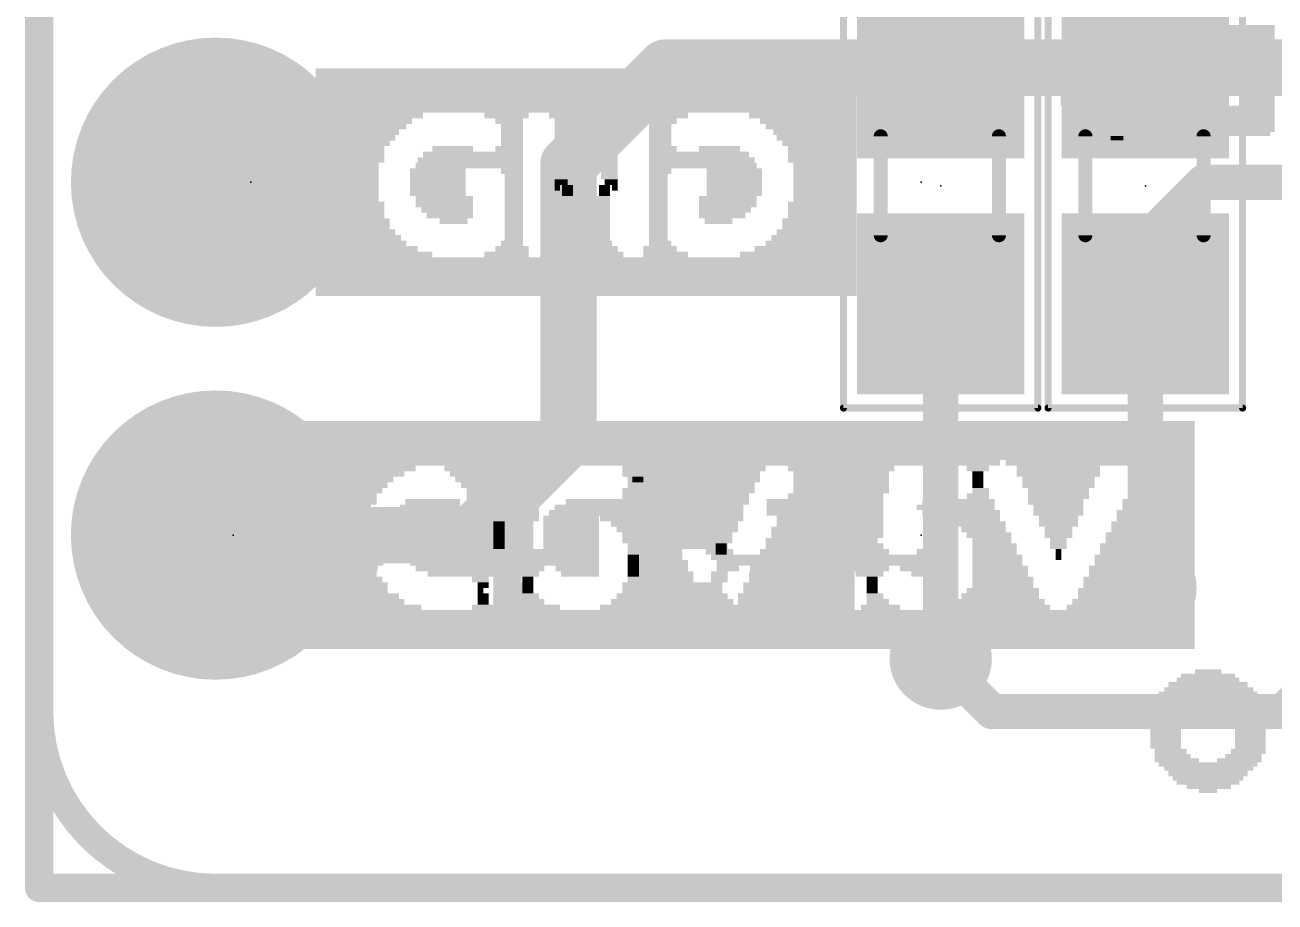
# Model space of a CAD drawing. Extents: x -34.3 to 52.3, y -19.6 to 20.4.
# Drawn here: x -0.1 to 8.9, y -0.1 to 6.21 of the extents above; entities that cross this region are included whole.
import ezdxf

# ---------------------------------------------------------------- set-up
doc = ezdxf.new("R2010")
doc.units = 0
for name, color, linetype in [('1', 12, 'CONTINUOUS'), ('16', 132, 'CONTINUOUS'), ('17', 110, 'CONTINUOUS'), ('18', 110, 'CONTINUOUS'), ('20', 31, 'CONTINUOUS'), ('21', 253, 'CONTINUOUS'), ('22', 253, 'CONTINUOUS'), ('23', 53, 'CONTINUOUS'), ('24', 53, 'CONTINUOUS'), ('29', 253, 'CONTINUOUS'), ('39', 12, 'CONTINUOUS'), ('51', 253, 'CONTINUOUS')]:
    doc.layers.add(name, color=color, linetype=linetype)

# ---------------------------------------------------------------- blocks, each defined once
blk = doc.blocks.new('RECT')
blk.add_solid([(-0.5, -0.5), (0.5, -0.5), (-0.5, 0.5), (0.5, 0.5)])
blk = doc.blocks.new('ROUNDP')
at = {"const_width": 0.5}
blk.add_lwpolyline([(0, -0.25, 1), (0, 0.25, 1), (0, -0.25)], format="xyb", dxfattribs=at)
blk = doc.blocks.new('ROUNDV')
at = {"const_width": 0.5}
blk.add_lwpolyline([(0, -0.25, 1), (0, 0.25, 1), (0, -0.25)], format="xyb", dxfattribs=at)

msp = doc.modelspace()

# ---------------------------------------------------------------- linework, layer by layer
at = {"layer": '1'}
for points, const_width in [([(0, 0), (0, 20.32)], 0.2032), ([(3.81, 5.207), (4.5085, 5.9055)], 0.4064), ([(4.5085, 5.9055), (6.4897, 5.9055)], 0.4064), ([(6.4897, 5.9055), (6.4897, 5.9046)], 0.4064), ([(7.9629, 5.9046), (6.4897, 5.9046)], 0.4064), ([(9.6266, 5.9046), (7.9629, 5.9046)], 0.4064), ([(3.81, 3.2385), (3.81, 5.207)], 0.4064), ([(6.4897, 4.2046), (6.4897, 1.651)], 0.254), ([(7.9629, 4.2046), (7.9629, 2.159)], 0.254), ([(3.1115, 2.54), (3.81, 3.2385)], 0.4064), ([(1.27, 2.54), (3.1115, 2.54)], 0.4064), ([(20.32, 0), (0, 0)], 0.2032)]:
    msp.add_lwpolyline(points, dxfattribs=dict(at, const_width=const_width))
for points, const_width in [([(4.5085, 6.0071, 1), (4.5085, 5.8039)], 0.2032), ([(4.5803, 5.8337, 1), (4.4367, 5.9773)], 0.2032), ([(6.5913, 5.9055, 1), (6.3881, 5.9055)], 0.2032), ([(6.4897, 6.0062, 1), (6.4897, 5.803)], 0.2032), ([(6.4897, 5.8039, 1), (6.4897, 6.0071)], 0.2032), ([(7.9629, 6.0062, 1), (7.9629, 5.803)], 0.2032), ([(7.9629, 5.803, 1), (7.9629, 6.0062)], 0.2032), ([(6.3881, 5.9046, 1), (6.5913, 5.9046)], 0.2032), ([(3.9116, 5.207, 1), (3.7084, 5.207)], 0.2032), ([(3.7382, 5.2788, 1), (3.8818, 5.1352)], 0.2032), ([(6.5532, 4.2046, 1), (6.4262, 4.2046)], 0.127), ([(8.0264, 4.2046, 1), (7.8994, 4.2046)], 0.127), ([(3.8818, 3.1667, 1), (3.7382, 3.3103)], 0.2032), ([(3.7084, 3.2385, 1), (3.9116, 3.2385)], 0.2032), ([(1.27, 2.6416, 1), (1.27, 2.4384)], 0.2032), ([(3.0397, 2.6118, 1), (3.1833, 2.4682)], 0.2032), ([(3.1115, 2.4384, 1), (3.1115, 2.6416)], 0.2032), ([(7.8994, 2.159, 1), (8.0264, 2.159)], 0.127), ([(6.4262, 1.651, 1), (6.5532, 1.651)], 0.127), ([(0, 0.0508, 1), (0, -0.0508)], 0.1016), ([(-0.0508, 0, 1), (0.0508, 0)], 0.1016)]:
    msp.add_lwpolyline(points, format="xyb", dxfattribs=dict(at, const_width=const_width))
at = {"layer": '16'}
for points, const_width in [([(0, 0), (0, 20.32)], 0.2032), ([(8.382, 5.08), (7.9629, 4.6609)], 0.254), ([(10.2235, 5.08), (8.382, 5.08)], 0.254), ([(7.9629, 4.6609), (7.9629, 2.159)], 0.254), ([(6.4897, 1.6383), (6.4897, 1.651)], 0.254), ([(6.858, 1.27), (6.4897, 1.6383)], 0.254), ([(9.267, 1.5835), (8.9535, 1.27)], 0.254), ([(8.9535, 1.27), (6.858, 1.27)], 0.254), ([(20.32, 0), (0, 0)], 0.2032)]:
    msp.add_lwpolyline(points, dxfattribs=dict(at, const_width=const_width))
for points, const_width in [([(8.382, 5.1435, 1), (8.382, 5.0165)], 0.127), ([(8.4269, 5.0351, 1), (8.3371, 5.1249)], 0.127), ([(8.0264, 4.6609, 1), (7.8994, 4.6609)], 0.127), ([(7.918, 4.7058, 1), (8.0078, 4.616)], 0.127), ([(7.8994, 2.159, 1), (8.0264, 2.159)], 0.127), ([(6.5532, 1.651, 1), (6.4262, 1.651)], 0.127), ([(6.5346, 1.6832, 1), (6.4448, 1.5934)], 0.127), ([(6.4262, 1.6383, 1), (6.5532, 1.6383)], 0.127), ([(6.858, 1.3335, 1), (6.858, 1.2065)], 0.127), ([(6.8131, 1.2251, 1), (6.9029, 1.3149)], 0.127), ([(8.9086, 1.3149, 1), (8.9984, 1.2251)], 0.127), ([(8.9535, 1.2065, 1), (8.9535, 1.3335)], 0.127), ([(0, 0.0508, 1), (0, -0.0508)], 0.1016), ([(-0.0508, 0, 1), (0.0508, 0)], 0.1016)]:
    msp.add_lwpolyline(points, format="xyb", dxfattribs=dict(at, const_width=const_width))
at = {"layer": '20', "const_width": 0.2032}
for points in [[(0, 19.05), (0, 1.27)], [(1.27, 0), (19.05, 0)]]:
    msp.add_lwpolyline(points, dxfattribs=at)
at = {"layer": '20'}
for points, const_width in [([(0, 1.27, 0.4142), (1.27, 0)], 0.2032), ([(0.0508, 1.27, 1), (-0.0508, 1.27)], 0.1016), ([(-0.0508, 1.27, 1), (0.0508, 1.27)], 0.1016), ([(1.27, 0.0508, 1), (1.27, -0.0508)], 0.1016), ([(1.27, -0.0508, 1), (1.27, 0.0508)], 0.1016)]:
    msp.add_lwpolyline(points, format="xyb", dxfattribs=dict(at, const_width=const_width))
at = {"layer": '23'}
for p in [(1.524, 5.08), (6.4897, 5.0546), (7.9629, 5.0546), (1.397, 2.54)]:
    msp.add_point(p, dxfattribs=at)
at = {"layer": '24'}
for p in [(6.35, 5.08), (6.35, 2.54)]:
    msp.add_point(p, dxfattribs=at)
at = {"layer": '39', "const_width": 0.0508}
for points in [[(5.7897, 3.4546), (5.7897, 6.6546)], [(7.1897, 6.6546), (7.1897, 3.4546)], [(7.2629, 3.4546), (7.2629, 6.6546)], [(8.6629, 6.6546), (8.6629, 3.4546)], [(7.1897, 3.4546), (5.7897, 3.4546)], [(8.6629, 3.4546), (7.2629, 3.4546)]]:
    msp.add_lwpolyline(points, dxfattribs=at)
at = {"layer": '39', "const_width": 0.0254}
for points in [[(5.7897, 3.4673, 1), (5.7897, 3.4419)], [(5.777, 3.4546, 1), (5.8024, 3.4546)], [(7.177, 3.4546, 1), (7.2024, 3.4546)], [(7.1897, 3.4419, 1), (7.1897, 3.4673)], [(7.2629, 3.4673, 1), (7.2629, 3.4419)], [(7.2502, 3.4546, 1), (7.2756, 3.4546)], [(8.6502, 3.4546, 1), (8.6756, 3.4546)], [(8.6629, 3.4419, 1), (8.6629, 3.4673)]]:
    msp.add_lwpolyline(points, format="xyb", dxfattribs=at)
at = {"layer": '51', "const_width": 0.1016}
for points in [[(6.0577, 4.6986), (6.0577, 5.4106)], [(6.9087, 4.6986), (6.9087, 5.4106)], [(7.5309, 4.6986), (7.5309, 5.4106)], [(8.3819, 4.6986), (8.3819, 5.4106)]]:
    msp.add_lwpolyline(points, dxfattribs=at)
at = {"layer": '51', "const_width": 0.0508}
for points in [[(6.0831, 5.4106, 1), (6.0323, 5.4106)], [(6.9341, 5.4106, 1), (6.8833, 5.4106)], [(7.5563, 5.4106, 1), (7.5055, 5.4106)], [(8.4073, 5.4106, 1), (8.3565, 5.4106)], [(6.0323, 4.6986, 1), (6.0831, 4.6986)], [(6.8833, 4.6986, 1), (6.9341, 4.6986)], [(7.5055, 4.6986, 1), (7.5563, 4.6986)], [(8.3565, 4.6986, 1), (8.4073, 4.6986)]]:
    msp.add_lwpolyline(points, format="xyb", dxfattribs=at)

# ---------------------------------------------------------------- block references
at = {"layer": '1', "xscale": 1.1, "rotation": 90}
for p in [(6.4897, 5.9046), (7.9629, 5.9046), (6.4897, 4.2046), (7.9629, 4.2046)]:
    msp.add_blockref('RECT', p, dxfattribs=at)
at = {"layer": '17', "xscale": 1.8796, "yscale": 1.8796}
for p in [(1.27, 5.08), (1.27, 5.08), (1.27, 2.54), (1.27, 2.54)]:
    msp.add_blockref('ROUNDP', p, dxfattribs=at)
at = {"layer": '18', "xscale": 0.7366, "yscale": 0.7366}
for p in [(7.9629, 2.159), (7.9629, 2.159), (6.4897, 1.651), (6.4897, 1.651)]:
    msp.add_blockref('ROUNDV', p, dxfattribs=at)
at = {"layer": '21', "yscale": 0.04}
for p, xscale in [((3.944, 5.88), 3.88), ((3.944, 5.84), 3.88), ((3.944, 5.8), 3.88), ((3.944, 5.76), 3.88), ((3.944, 5.72), 3.88), ((3.944, 5.68), 3.88), ((3.944, 5.64), 3.88), ((2.424, 5.6), 0.84), ((2.384, 5.56), 0.76), ((4.484, 5.6), 2.8), ((3.364, 5.56), 0.32), ((3.964, 5.56), 0.48), ((4.484, 5.56), 0.16), ((5.504, 5.56), 0.76), ((2.344, 5.52), 0.68), ((2.324, 5.48), 0.64), ((3.384, 5.52), 0.2), ((3.404, 5.48), 0.16), ((3.964, 5.52), 0.4), ((3.984, 5.48), 0.36), ((4.464, 5.52), 0.12), ((4.464, 5.48), 0.12), ((5.544, 5.52), 0.68), ((5.564, 5.48), 0.64), ((2.284, 5.44), 0.56), ((2.284, 5.4), 0.56), ((3.404, 5.44), 0.16), ((3.404, 5.4), 0.16), ((3.984, 5.44), 0.36), ((4.004, 5.4), 0.32), ((4.464, 5.44), 0.12), ((4.464, 5.4), 0.12), ((5.584, 5.44), 0.6), ((5.604, 5.4), 0.56), ((2.264, 5.36), 0.52), ((2.244, 5.32), 0.48), ((2.984, 5.32), 0.28), ((3.384, 5.32), 0.2), ((3.404, 5.36), 0.16), ((4.024, 5.36), 0.28), ((4.044, 5.32), 0.24), ((4.464, 5.36), 0.12), ((4.464, 5.32), 0.12), ((4.924, 5.32), 0.24), ((5.624, 5.36), 0.52), ((5.644, 5.32), 0.48), ((2.244, 5.28), 0.48), ((2.244, 5.24), 0.48), ((2.224, 5.2), 0.44), ((3.104, 5.24), 0.76), ((3.104, 5.2), 0.76), ((3.124, 5.28), 0.72), ((4.044, 5.28), 0.24), ((4.064, 5.24), 0.2), ((4.084, 5.2), 0.16), ((4.464, 5.28), 0.12), ((4.464, 5.24), 0.12), ((4.464, 5.2), 0.12), ((4.944, 5.28), 0.28), ((4.964, 5.24), 0.32), ((4.984, 5.2), 0.36), ((5.644, 5.28), 0.48), ((5.664, 5.24), 0.44), ((5.664, 5.2), 0.44), ((2.224, 5.16), 0.44), ((2.224, 5.12), 0.44), ((2.824, 5.16), 0.28), ((2.804, 5.12), 0.24), ((3.404, 5.16), 0.16), ((3.424, 5.12), 0.12), ((4.104, 5.16), 0.12), ((4.104, 5.12), 0.12), ((4.464, 5.16), 0.12), ((4.464, 5.12), 0.12), ((5.004, 5.16), 0.4), ((5.004, 5.12), 0.4), ((5.664, 5.16), 0.44), ((5.664, 5.12), 0.44), ((2.224, 5.08), 0.44), ((2.224, 5.04), 0.44), ((2.804, 5.08), 0.24), ((2.804, 5.04), 0.24), ((3.424, 5.08), 0.12), ((3.424, 5.04), 0.12), ((3.784, 5.08), 0.04), ((3.804, 5.04), 0.08), ((4.124, 5.08), 0.08), ((4.144, 5.04), 0.04), ((4.464, 5.08), 0.12), ((4.464, 5.04), 0.12), ((5.004, 5.08), 0.4), ((5.004, 5.04), 0.4), ((5.664, 5.08), 0.44), ((5.664, 5.04), 0.44), ((2.224, 5), 0.44), ((2.224, 4.96), 0.44), ((2.804, 5), 0.24), ((2.924, 4.96), 0.4), ((3.424, 5), 0.12), ((3.424, 4.96), 0.12), ((3.804, 5), 0.08), ((3.824, 4.96), 0.12), ((4.464, 5), 0.12), ((4.464, 4.96), 0.12), ((5.004, 5), 0.4), ((4.984, 4.96), 0.36), ((5.664, 5), 0.44), ((5.664, 4.96), 0.44), ((2.244, 4.92), 0.48), ((2.244, 4.88), 0.48), ((2.244, 4.84), 0.48), ((2.924, 4.92), 0.4), ((2.944, 4.88), 0.36), ((2.964, 4.84), 0.32), ((3.424, 4.92), 0.12), ((3.424, 4.88), 0.12), ((3.424, 4.84), 0.12), ((3.844, 4.92), 0.16), ((3.864, 4.88), 0.2), ((3.864, 4.84), 0.2), ((4.464, 4.92), 0.12), ((4.464, 4.88), 0.12), ((4.464, 4.84), 0.12), ((4.984, 4.92), 0.36), ((4.964, 4.88), 0.32), ((4.944, 4.84), 0.28), ((5.644, 4.88), 0.48), ((5.644, 4.84), 0.48), ((5.664, 4.92), 0.44), ((2.264, 4.8), 0.52), ((2.264, 4.76), 0.52), ((2.984, 4.8), 0.2), ((3.424, 4.8), 0.12), ((3.424, 4.76), 0.12), ((3.884, 4.8), 0.24), ((3.904, 4.76), 0.28), ((4.464, 4.8), 0.12), ((4.464, 4.76), 0.12), ((4.884, 4.8), 0.16), ((5.624, 4.8), 0.52), ((5.624, 4.76), 0.52), ((2.284, 4.72), 0.56), ((2.304, 4.68), 0.6), ((3.424, 4.72), 0.12), ((3.424, 4.68), 0.12), ((3.924, 4.72), 0.32), ((3.924, 4.68), 0.32), ((4.464, 4.72), 0.12), ((4.464, 4.68), 0.12), ((5.584, 4.68), 0.6), ((5.604, 4.72), 0.56), ((2.324, 4.64), 0.64), ((2.364, 4.6), 0.72), ((3.404, 4.6), 0.24), ((3.404, 4.64), 0.16), ((3.944, 4.6), 0.44), ((3.944, 4.64), 0.36), ((4.464, 4.64), 0.12), ((4.484, 4.6), 0.16), ((5.524, 4.6), 0.72), ((5.564, 4.64), 0.64), ((2.404, 4.56), 0.8), ((3.944, 4.52), 3.88), ((3.944, 4.48), 3.88), ((3.364, 4.56), 0.32), ((3.964, 4.56), 0.48), ((4.464, 4.56), 0.2), ((5.464, 4.56), 0.84), ((3.944, 4.44), 3.88), ((3.944, 4.4), 3.88), ((3.944, 4.36), 3.88), ((3.944, 4.32), 3.88), ((3.944, 4.28), 3.88), ((5.097, 3.34), 6.44), ((5.097, 3.3), 6.44), ((5.097, 3.26), 6.44), ((5.097, 3.22), 6.44), ((5.097, 3.18), 6.44), ((5.097, 3.14), 6.44), ((5.097, 3.1), 6.44), ((2.257, 3.06), 0.76), ((4.857, 3.06), 4.12), ((7.637, 3.06), 1.36), ((2.197, 3.02), 0.64), ((2.177, 2.98), 0.6), ((3.277, 3.02), 0.72), ((3.297, 2.98), 0.68), ((4.617, 3.02), 0.84), ((4.597, 2.98), 0.8), ((5.877, 3.02), 0.56), ((5.857, 2.98), 0.52), ((6.757, 3.02), 0.16), ((6.757, 2.98), 0.08), ((7.337, 3.02), 0.6), ((7.337, 2.98), 0.6), ((8.077, 3.02), 0.48), ((8.097, 2.98), 0.44), ((2.157, 2.94), 0.56), ((2.137, 2.9), 0.52), ((2.137, 2.86), 0.52), ((3.317, 2.94), 0.64), ((3.317, 2.9), 0.56), ((3.337, 2.86), 0.52), ((4.597, 2.86), 0.8), ((4.617, 2.94), 0.76), ((4.617, 2.9), 0.76), ((5.857, 2.94), 0.52), ((5.857, 2.9), 0.52), ((5.857, 2.86), 0.52), ((6.757, 2.94), 0.08), ((6.757, 2.9), 0.08), ((6.777, 2.86), 0.12), ((7.337, 2.94), 0.52), ((7.337, 2.9), 0.52), ((7.337, 2.86), 0.44), ((8.077, 2.86), 0.48), ((8.097, 2.94), 0.44), ((8.097, 2.9), 0.44), ((2.117, 2.82), 0.48), ((2.117, 2.78), 0.48), ((2.737, 2.78), 0.2), ((3.337, 2.82), 0.52), ((3.337, 2.78), 0.52), ((4.397, 2.78), 1.12), ((4.597, 2.82), 0.8), ((5.657, 2.78), 0.84), ((5.817, 2.82), 0.52), ((6.617, 2.78), 0.52), ((6.757, 2.82), 0.16), ((7.337, 2.82), 0.44), ((7.317, 2.78), 0.4), ((8.057, 2.78), 0.52), ((8.077, 2.82), 0.48), ((2.117, 2.74), 0.48), ((2.097, 2.7), 0.44), ((2.717, 2.74), 0.24), ((2.737, 2.7), 0.28), ((3.357, 2.74), 0.48), ((3.357, 2.7), 0.48), ((4.397, 2.74), 1.12), ((4.397, 2.7), 1.12), ((5.657, 2.74), 0.84), ((5.657, 2.7), 0.84), ((6.597, 2.74), 0.56), ((6.637, 2.7), 0.56), ((7.337, 2.74), 0.36), ((7.337, 2.7), 0.36), ((8.037, 2.7), 0.56), ((8.057, 2.74), 0.52), ((2.117, 2.66), 0.48), ((2.117, 2.62), 0.48), ((2.717, 2.66), 0.24), ((2.717, 2.62), 0.24), ((3.357, 2.66), 0.48), ((3.337, 2.62), 0.44), ((4.497, 2.66), 0.92), ((4.537, 2.62), 0.84), ((5.757, 2.66), 0.64), ((5.777, 2.62), 0.6), ((6.717, 2.66), 0.4), ((6.777, 2.62), 0.36), ((7.337, 2.66), 0.28), ((7.337, 2.62), 0.28), ((8.017, 2.62), 0.6), ((8.037, 2.66), 0.56), ((2.117, 2.58), 0.48), ((2.317, 2.54), 0.88), ((2.297, 2.5), 0.84), ((2.677, 2.58), 0.24), ((3.317, 2.58), 0.48), ((3.317, 2.54), 0.48), ((3.317, 2.5), 0.48), ((4.557, 2.58), 0.8), ((4.577, 2.54), 0.76), ((4.577, 2.5), 0.76), ((5.797, 2.58), 0.56), ((5.817, 2.54), 0.52), ((5.817, 2.5), 0.44), ((6.797, 2.58), 0.32), ((6.837, 2.54), 0.32), ((6.857, 2.5), 0.28), ((7.337, 2.58), 0.2), ((7.337, 2.54), 0.2), ((7.337, 2.5), 0.12), ((7.997, 2.54), 0.64), ((7.997, 2.5), 0.64), ((8.017, 2.58), 0.6), ((2.257, 2.46), 0.76), ((2.237, 2.42), 0.72), ((3.317, 2.42), 0.64), ((3.297, 2.46), 0.52), ((3.877, 2.42), 0.16), ((4.597, 2.46), 0.72), ((4.297, 2.42), 0.12), ((4.897, 2.42), 0.2), ((5.257, 2.42), 0.12), ((5.837, 2.46), 0.48), ((5.857, 2.42), 0.52), ((6.377, 2.42), 0.12), ((6.877, 2.46), 0.32), ((6.877, 2.42), 0.32), ((7.337, 2.46), 0.12), ((7.337, 2.42), 0.04), ((7.977, 2.46), 0.68), ((7.977, 2.42), 0.68), ((2.197, 2.38), 0.64), ((2.177, 2.34), 0.6), ((3.457, 2.34), 1.08), ((3.477, 2.38), 1.04), ((4.277, 2.38), 0.08), ((4.277, 2.34), 0.08), ((5.097, 2.38), 0.52), ((5.117, 2.34), 0.48), ((6.057, 2.38), 0.84), ((6.057, 2.34), 0.84), ((6.897, 2.38), 0.36), ((6.897, 2.34), 0.36), ((7.337, 2.38), 0.04), ((7.957, 2.38), 0.72), ((7.957, 2.34), 0.72), ((2.157, 2.3), 0.56), ((2.137, 2.26), 0.52), ((3.037, 2.26), 0.48), ((3.237, 2.3), 0.8), ((3.497, 2.26), 0.2), ((3.857, 2.3), 0.28), ((3.857, 2.26), 0.2), ((4.277, 2.3), 0.08), ((4.277, 2.26), 0.08), ((4.897, 2.26), 0.12), ((4.957, 2.3), 0.16), ((5.237, 2.3), 0.24), ((5.237, 2.26), 0.16), ((5.697, 2.26), 0.2), ((5.877, 2.3), 0.48), ((5.977, 2.26), 0.2), ((6.337, 2.3), 0.28), ((6.357, 2.26), 0.16), ((6.917, 2.3), 0.4), ((6.917, 2.26), 0.4), ((7.937, 2.3), 0.76), ((7.937, 2.26), 0.76), ((2.117, 2.22), 0.48), ((2.117, 2.18), 0.48), ((2.097, 2.14), 0.44), ((3.177, 2.22), 0.12), ((3.197, 2.18), 0.08), ((3.177, 2.14), 0.04), ((3.517, 2.22), 0.08), ((3.517, 2.18), 0.08), ((3.517, 2.14), 0.08), ((4.557, 2.18), 0.72), ((4.557, 2.14), 0.72), ((4.297, 2.22), 0.12), ((4.897, 2.22), 0.12), ((5.637, 2.14), 0.16), ((5.657, 2.22), 0.12), ((5.657, 2.18), 0.12), ((5.997, 2.22), 0.08), ((5.997, 2.18), 0.08), ((5.997, 2.14), 0.08), ((6.937, 2.14), 0.52), ((6.937, 2.22), 0.44), ((6.937, 2.18), 0.44), ((7.897, 2.14), 0.84), ((7.917, 2.22), 0.8), ((7.917, 2.18), 0.8), ((2.117, 2.1), 0.48), ((2.117, 2.06), 0.48), ((3.197, 2.1), 0.08), ((3.197, 2.06), 0.08), ((3.537, 2.1), 0.12), ((3.557, 2.06), 0.16), ((4.557, 2.06), 0.88), ((4.557, 2.1), 0.8), ((5.597, 2.06), 0.24), ((5.617, 2.1), 0.2), ((6.017, 2.1), 0.12), ((6.037, 2.06), 0.16), ((6.917, 2.06), 0.64), ((6.917, 2.1), 0.56), ((7.877, 2.06), 0.88), ((7.897, 2.1), 0.84), ((2.137, 2.02), 0.52), ((5.097, 1.98), 6.44), ((3.177, 2.02), 0.12), ((3.557, 2.02), 0.24), ((4.557, 2.02), 1.04), ((5.597, 2.02), 0.32), ((6.057, 2.02), 0.28), ((6.917, 2.02), 0.72), ((7.857, 2.02), 0.92), ((5.097, 1.94), 6.44), ((5.097, 1.9), 6.44), ((5.097, 1.86), 6.44), ((5.097, 1.82), 6.44), ((5.097, 1.78), 6.44), ((5.097, 1.74), 6.44)]:
    msp.add_blockref('RECT', p, dxfattribs=dict(at, xscale=xscale))
at = {"layer": '22', "rotation": 180}
for p, xscale, yscale in [((7.753, 6.197), 0.48, 0.03), ((8.558, 6.197), 0.67, 0.03), ((7.758, 6.127), 0.61, 0.03), ((7.758, 6.162), 0.55, 0.04), ((8.558, 6.162), 0.67, 0.04), ((8.558, 6.127), 0.67, 0.03), ((7.498, 6.037), 0.29, 0.03), ((7.743, 6.067), 0.7, 0.03), ((7.758, 6.097), 0.67, 0.03), ((7.978, 6.037), 0.29, 0.03), ((8.558, 6.097), 0.67, 0.03), ((8.573, 6.067), 0.64, 0.03), ((8.783, 6.037), 0.22, 0.03), ((7.438, 5.937), 0.23, 0.03), ((7.483, 6.002), 0.26, 0.04), ((7.468, 5.967), 0.23, 0.03), ((7.998, 6.002), 0.25, 0.04), ((8.028, 5.967), 0.25, 0.03), ((8.043, 5.937), 0.22, 0.03), ((8.653, 5.937), 0.48, 0.03), ((8.783, 6.002), 0.22, 0.04), ((8.783, 5.967), 0.22, 0.03), ((3.93, 5.88), 3.88, 0.04), ((3.93, 5.84), 3.88, 0.04), ((7.438, 5.907), 0.23, 0.03), ((7.438, 5.877), 0.23, 0.03), ((7.438, 5.842), 0.23, 0.04), ((8.043, 5.907), 0.22, 0.03), ((8.058, 5.877), 0.19, 0.03), ((8.058, 5.842), 0.19, 0.04), ((8.623, 5.907), 0.54, 0.03), ((8.623, 5.877), 0.54, 0.03), ((8.623, 5.842), 0.54, 0.04), ((3.93, 5.8), 3.88, 0.04), ((3.93, 5.76), 3.88, 0.04), ((7.438, 5.807), 0.23, 0.03), ((7.438, 5.777), 0.23, 0.03), ((7.438, 5.747), 0.23, 0.03), ((8.043, 5.747), 0.22, 0.03), ((8.058, 5.807), 0.19, 0.03), ((8.058, 5.777), 0.19, 0.03), ((8.623, 5.807), 0.54, 0.03), ((8.623, 5.777), 0.54, 0.03), ((8.638, 5.747), 0.51, 0.03), ((3.93, 5.72), 3.88, 0.04), ((3.93, 5.68), 3.88, 0.04), ((7.453, 5.717), 0.26, 0.03), ((7.468, 5.682), 0.23, 0.04), ((8.028, 5.682), 0.25, 0.04), ((8.043, 5.717), 0.22, 0.03), ((8.783, 5.717), 0.22, 0.03), ((8.783, 5.682), 0.22, 0.04), ((3.93, 5.64), 3.88, 0.04), ((3.39, 5.6), 2.8, 0.04), ((2.37, 5.56), 0.76, 0.04), ((3.39, 5.56), 0.16, 0.04), ((3.91, 5.56), 0.48, 0.04), ((4.51, 5.56), 0.32, 0.04), ((5.45, 5.6), 0.84, 0.04), ((5.49, 5.56), 0.76, 0.04), ((7.483, 5.647), 0.26, 0.03), ((7.533, 5.617), 0.28, 0.03), ((7.743, 5.587), 0.7, 0.03), ((7.963, 5.617), 0.32, 0.03), ((7.998, 5.647), 0.25, 0.03), ((8.558, 5.587), 0.67, 0.03), ((8.588, 5.617), 0.61, 0.03), ((8.783, 5.647), 0.22, 0.03), ((2.33, 5.52), 0.68, 0.04), ((2.31, 5.48), 0.64, 0.04), ((3.41, 5.52), 0.12, 0.04), ((3.41, 5.48), 0.12, 0.04), ((3.91, 5.52), 0.4, 0.04), ((3.89, 5.48), 0.36, 0.04), ((4.49, 5.52), 0.2, 0.04), ((4.47, 5.48), 0.16, 0.04), ((5.53, 5.52), 0.68, 0.04), ((5.55, 5.48), 0.64, 0.04), ((7.758, 5.557), 0.67, 0.03), ((7.758, 5.522), 0.61, 0.04), ((7.758, 5.487), 0.55, 0.03), ((8.558, 5.557), 0.67, 0.03), ((8.558, 5.522), 0.67, 0.04), ((8.558, 5.487), 0.67, 0.03), ((2.29, 5.44), 0.6, 0.04), ((2.27, 5.4), 0.56, 0.04), ((3.41, 5.44), 0.12, 0.04), ((3.41, 5.4), 0.12, 0.04), ((3.89, 5.44), 0.36, 0.04), ((3.87, 5.4), 0.32, 0.04), ((4.47, 5.44), 0.16, 0.04), ((4.47, 5.4), 0.16, 0.04), ((5.59, 5.44), 0.56, 0.04), ((5.59, 5.4), 0.56, 0.04), ((7.738, 5.457), 0.45, 0.03), ((7.743, 5.427), 0.32, 0.03), ((7.758, 5.397), 0.09, 0.03), ((8.558, 5.457), 0.67, 0.03), ((8.558, 5.427), 0.61, 0.03), ((2.25, 5.36), 0.52, 0.04), ((2.23, 5.32), 0.48, 0.04), ((2.95, 5.32), 0.24, 0.04), ((3.41, 5.36), 0.12, 0.04), ((3.41, 5.32), 0.12, 0.04), ((3.85, 5.36), 0.28, 0.04), ((3.83, 5.32), 0.24, 0.04), ((4.47, 5.36), 0.16, 0.04), ((4.49, 5.32), 0.2, 0.04), ((4.89, 5.32), 0.28, 0.04), ((5.61, 5.36), 0.52, 0.04), ((5.63, 5.32), 0.48, 0.04), ((2.23, 5.28), 0.48, 0.04), ((2.21, 5.24), 0.44, 0.04), ((2.21, 5.2), 0.44, 0.04), ((2.89, 5.2), 0.36, 0.04), ((2.91, 5.24), 0.32, 0.04), ((2.93, 5.28), 0.28, 0.04), ((3.41, 5.28), 0.12, 0.04), ((3.41, 5.24), 0.12, 0.04), ((3.41, 5.2), 0.12, 0.04), ((3.83, 5.28), 0.24, 0.04), ((3.81, 5.24), 0.2, 0.04), ((3.79, 5.2), 0.16, 0.04), ((4.75, 5.28), 0.72, 0.04), ((4.77, 5.24), 0.76, 0.04), ((4.77, 5.2), 0.76, 0.04), ((5.63, 5.28), 0.48, 0.04), ((5.63, 5.24), 0.48, 0.04), ((5.65, 5.2), 0.44, 0.04), ((2.21, 5.16), 0.44, 0.04), ((2.21, 5.12), 0.44, 0.04), ((2.87, 5.16), 0.4, 0.04), ((2.87, 5.12), 0.4, 0.04), ((3.41, 5.16), 0.12, 0.04), ((3.41, 5.12), 0.12, 0.04), ((3.77, 5.16), 0.12, 0.04), ((3.77, 5.12), 0.12, 0.04), ((4.47, 5.16), 0.16, 0.04), ((4.45, 5.12), 0.12, 0.04), ((5.05, 5.16), 0.28, 0.04), ((5.07, 5.12), 0.24, 0.04), ((5.65, 5.16), 0.44, 0.04), ((5.65, 5.12), 0.44, 0.04), ((2.21, 5.08), 0.44, 0.04), ((2.21, 5.04), 0.44, 0.04), ((2.87, 5.08), 0.4, 0.04), ((2.87, 5.04), 0.4, 0.04), ((3.41, 5.08), 0.12, 0.04), ((3.41, 5.04), 0.12, 0.04), ((3.75, 5.08), 0.08, 0.04), ((3.73, 5.04), 0.04, 0.04), ((4.07, 5.04), 0.08, 0.04), ((4.09, 5.08), 0.04, 0.04), ((4.45, 5.08), 0.12, 0.04), ((4.45, 5.04), 0.12, 0.04), ((5.07, 5.08), 0.24, 0.04), ((5.07, 5.04), 0.24, 0.04), ((5.65, 5.08), 0.44, 0.04), ((5.65, 5.04), 0.44, 0.04), ((2.21, 5), 0.44, 0.04), ((2.21, 4.96), 0.44, 0.04), ((2.87, 5), 0.4, 0.04), ((2.89, 4.96), 0.36, 0.04), ((3.41, 5), 0.12, 0.04), ((3.41, 4.96), 0.12, 0.04), ((4.05, 4.96), 0.12, 0.04), ((4.07, 5), 0.08, 0.04), ((4.45, 5), 0.12, 0.04), ((4.45, 4.96), 0.12, 0.04), ((4.95, 4.96), 0.4, 0.04), ((5.07, 5), 0.24, 0.04), ((5.65, 5), 0.44, 0.04), ((5.65, 4.96), 0.44, 0.04), ((2.21, 4.92), 0.44, 0.04), ((2.23, 4.88), 0.48, 0.04), ((2.23, 4.84), 0.48, 0.04), ((2.89, 4.92), 0.36, 0.04), ((2.91, 4.88), 0.32, 0.04), ((2.93, 4.84), 0.28, 0.04), ((3.41, 4.92), 0.12, 0.04), ((3.41, 4.88), 0.12, 0.04), ((3.41, 4.84), 0.12, 0.04), ((4.01, 4.88), 0.2, 0.04), ((4.01, 4.84), 0.2, 0.04), ((4.03, 4.92), 0.16, 0.04), ((4.45, 4.92), 0.12, 0.04), ((4.45, 4.88), 0.12, 0.04), ((4.45, 4.84), 0.12, 0.04), ((4.95, 4.92), 0.4, 0.04), ((4.93, 4.88), 0.36, 0.04), ((4.91, 4.84), 0.32, 0.04), ((5.63, 4.92), 0.48, 0.04), ((5.63, 4.88), 0.48, 0.04), ((5.63, 4.84), 0.48, 0.04), ((2.25, 4.8), 0.52, 0.04), ((2.25, 4.76), 0.52, 0.04), ((2.99, 4.8), 0.16, 0.04), ((3.41, 4.8), 0.12, 0.04), ((3.41, 4.76), 0.12, 0.04), ((3.97, 4.76), 0.28, 0.04), ((3.99, 4.8), 0.24, 0.04), ((4.45, 4.8), 0.12, 0.04), ((4.45, 4.76), 0.12, 0.04), ((4.89, 4.8), 0.2, 0.04), ((5.61, 4.8), 0.52, 0.04), ((5.61, 4.76), 0.52, 0.04), ((2.27, 4.72), 0.56, 0.04), ((2.29, 4.68), 0.6, 0.04), ((3.41, 4.72), 0.12, 0.04), ((3.41, 4.68), 0.12, 0.04), ((3.95, 4.72), 0.32, 0.04), ((3.95, 4.68), 0.32, 0.04), ((4.45, 4.72), 0.12, 0.04), ((4.45, 4.68), 0.12, 0.04), ((5.57, 4.68), 0.6, 0.04), ((5.59, 4.72), 0.56, 0.04), ((2.31, 4.64), 0.64, 0.04), ((2.35, 4.6), 0.72, 0.04), ((3.39, 4.6), 0.16, 0.04), ((3.41, 4.64), 0.12, 0.04), ((3.93, 4.6), 0.44, 0.04), ((3.93, 4.64), 0.36, 0.04), ((4.47, 4.6), 0.24, 0.04), ((4.47, 4.64), 0.16, 0.04), ((5.51, 4.6), 0.72, 0.04), ((5.55, 4.64), 0.64, 0.04), ((2.41, 4.56), 0.84, 0.04), ((3.93, 4.52), 3.88, 0.04), ((3.93, 4.48), 3.88, 0.04), ((3.41, 4.56), 0.2, 0.04), ((3.91, 4.56), 0.48, 0.04), ((4.51, 4.56), 0.32, 0.04), ((5.47, 4.56), 0.8, 0.04), ((3.93, 4.44), 3.88, 0.04), ((3.93, 4.4), 3.88, 0.04), ((3.93, 4.36), 3.88, 0.04), ((3.93, 4.32), 3.88, 0.04), ((3.93, 4.28), 3.88, 0.04), ((3.89, 3.34), 3.96, 0.04), ((3.89, 3.3), 3.96, 0.04), ((3.89, 3.26), 3.96, 0.04), ((3.89, 3.22), 3.96, 0.04), ((3.89, 3.18), 3.96, 0.04), ((3.89, 3.14), 3.96, 0.04), ((3.89, 3.1), 3.96, 0.04), ((3.21, 3.06), 2.6, 0.04), ((4.91, 3.06), 0.72, 0.04), ((5.59, 3.06), 0.56, 0.04), ((2.31, 3.02), 0.8, 0.04), ((2.27, 2.98), 0.72, 0.04), ((3.49, 3.02), 0.44, 0.04), ((3.45, 2.98), 0.36, 0.04), ((4.35, 3.02), 0.16, 0.04), ((4.33, 2.98), 0.12, 0.04), ((4.91, 3.02), 0.64, 0.04), ((4.91, 2.98), 0.56, 0.04), ((5.63, 3.02), 0.48, 0.04), ((5.65, 2.98), 0.44, 0.04), ((2.23, 2.94), 0.64, 0.04), ((2.21, 2.9), 0.6, 0.04), ((2.19, 2.86), 0.56, 0.04), ((3.41, 2.94), 0.28, 0.04), ((3.39, 2.9), 0.24, 0.04), ((3.37, 2.86), 0.2, 0.04), ((4.31, 2.94), 0.08, 0.04), ((4.33, 2.9), 0.12, 0.04), ((4.33, 2.86), 0.12, 0.04), ((4.91, 2.94), 0.56, 0.04), ((4.91, 2.9), 0.48, 0.04), ((4.91, 2.86), 0.48, 0.04), ((5.65, 2.94), 0.44, 0.04), ((5.65, 2.9), 0.44, 0.04), ((5.65, 2.86), 0.44, 0.04), ((2.17, 2.82), 0.52, 0.04), ((2.17, 2.78), 0.52, 0.04), ((2.91, 2.78), 0.24, 0.04), ((3.35, 2.82), 0.16, 0.04), ((3.35, 2.78), 0.16, 0.04), ((3.91, 2.78), 0.24, 0.04), ((4.35, 2.82), 0.16, 0.04), ((4.35, 2.78), 0.16, 0.04), ((4.89, 2.82), 0.44, 0.04), ((4.91, 2.78), 0.4, 0.04), ((5.63, 2.82), 0.48, 0.04), ((5.63, 2.78), 0.48, 0.04), ((2.15, 2.74), 0.48, 0.04), ((2.15, 2.7), 0.48, 0.04), ((2.85, 2.7), 0.36, 0.04), ((2.87, 2.74), 0.32, 0.04), ((3.33, 2.74), 0.12, 0.04), ((3.33, 2.7), 0.12, 0.04), ((3.85, 2.7), 0.36, 0.04), ((3.87, 2.74), 0.32, 0.04), ((4.37, 2.74), 0.2, 0.04), ((4.37, 2.7), 0.2, 0.04), ((4.89, 2.74), 0.36, 0.04), ((4.91, 2.7), 0.32, 0.04), ((5.61, 2.74), 0.52, 0.04), ((5.61, 2.7), 0.52, 0.04), ((2.13, 2.66), 0.44, 0.04), ((2.13, 2.62), 0.44, 0.04), ((2.83, 2.66), 0.4, 0.04), ((2.83, 2.62), 0.4, 0.04), ((3.33, 2.66), 0.12, 0.04), ((3.31, 2.62), 0.08, 0.04), ((3.83, 2.66), 0.4, 0.04), ((3.83, 2.62), 0.4, 0.04), ((4.39, 2.66), 0.24, 0.04), ((4.39, 2.62), 0.24, 0.04), ((4.91, 2.66), 0.32, 0.04), ((4.91, 2.62), 0.24, 0.04), ((5.59, 2.66), 0.56, 0.04), ((5.59, 2.62), 0.56, 0.04), ((2.13, 2.58), 0.44, 0.04), ((2.13, 2.54), 0.44, 0.04), ((2.13, 2.5), 0.44, 0.04), ((2.81, 2.58), 0.44, 0.04), ((2.81, 2.54), 0.44, 0.04), ((2.81, 2.5), 0.44, 0.04), ((3.31, 2.58), 0.08, 0.04), ((3.31, 2.54), 0.08, 0.04), ((3.31, 2.5), 0.08, 0.04), ((3.83, 2.58), 0.4, 0.04), ((3.83, 2.54), 0.4, 0.04), ((3.83, 2.5), 0.4, 0.04), ((4.41, 2.58), 0.28, 0.04), ((4.41, 2.54), 0.28, 0.04), ((4.43, 2.5), 0.32, 0.04), ((4.91, 2.58), 0.24, 0.04), ((4.91, 2.54), 0.16, 0.04), ((4.91, 2.5), 0.16, 0.04), ((5.55, 2.5), 0.64, 0.04), ((5.57, 2.58), 0.6, 0.04), ((5.57, 2.54), 0.6, 0.04), ((2.13, 2.46), 0.44, 0.04), ((2.13, 2.42), 0.44, 0.04), ((2.83, 2.46), 0.4, 0.04), ((2.83, 2.42), 0.4, 0.04), ((3.31, 2.46), 0.08, 0.04), ((3.33, 2.42), 0.12, 0.04), ((3.83, 2.46), 0.4, 0.04), ((3.83, 2.42), 0.4, 0.04), ((4.43, 2.46), 0.32, 0.04), ((4.45, 2.42), 0.36, 0.04), ((4.91, 2.46), 0.08, 0.04), ((4.91, 2.42), 0.08, 0.04), ((5.53, 2.42), 0.68, 0.04), ((5.55, 2.46), 0.64, 0.04), ((2.15, 2.38), 0.48, 0.04), ((2.15, 2.34), 0.48, 0.04), ((2.83, 2.38), 0.4, 0.04), ((2.85, 2.34), 0.36, 0.04), ((3.33, 2.38), 0.12, 0.04), ((3.33, 2.34), 0.12, 0.04), ((3.85, 2.38), 0.36, 0.04), ((3.85, 2.34), 0.36, 0.04), ((4.45, 2.38), 0.36, 0.04), ((4.47, 2.34), 0.4, 0.04), ((5.51, 2.34), 0.72, 0.04), ((5.53, 2.38), 0.68, 0.04), ((2.15, 2.3), 0.48, 0.04), ((2.17, 2.26), 0.52, 0.04), ((2.87, 2.3), 0.32, 0.04), ((2.91, 2.26), 0.16, 0.04), ((3.35, 2.3), 0.16, 0.04), ((3.35, 2.26), 0.16, 0.04), ((3.89, 2.3), 0.28, 0.04), ((3.93, 2.26), 0.2, 0.04), ((4.47, 2.3), 0.4, 0.04), ((4.49, 2.26), 0.44, 0.04), ((5.49, 2.26), 0.76, 0.04), ((5.51, 2.3), 0.72, 0.04), ((2.19, 2.22), 0.56, 0.04), ((2.21, 2.18), 0.6, 0.04), ((2.21, 2.14), 0.6, 0.04), ((3.37, 2.22), 0.2, 0.04), ((3.39, 2.18), 0.24, 0.04), ((3.41, 2.14), 0.28, 0.04), ((4.49, 2.22), 0.44, 0.04), ((4.51, 2.18), 0.48, 0.04), ((4.51, 2.14), 0.48, 0.04), ((5.47, 2.18), 0.8, 0.04), ((5.47, 2.14), 0.8, 0.04), ((5.49, 2.22), 0.76, 0.04), ((2.25, 2.1), 0.68, 0.04), ((2.27, 2.06), 0.72, 0.04), ((3.43, 2.1), 0.32, 0.04), ((3.45, 2.06), 0.36, 0.04), ((4.53, 2.1), 0.52, 0.04), ((4.53, 2.06), 0.52, 0.04), ((5.45, 2.1), 0.84, 0.04), ((5.45, 2.06), 0.84, 0.04), ((2.33, 2.02), 0.84, 0.04), ((3.89, 1.98), 3.96, 0.04), ((3.49, 2.02), 0.52, 0.04), ((4.53, 2.02), 0.6, 0.04), ((5.43, 2.02), 0.88, 0.04), ((3.89, 1.94), 3.96, 0.04), ((3.89, 1.9), 3.96, 0.04), ((3.89, 1.86), 3.96, 0.04), ((3.89, 1.82), 3.96, 0.04), ((3.89, 1.78), 3.96, 0.04), ((3.89, 1.74), 3.96, 0.04), ((8.414, 1.528), 0.39, 0.03), ((8.414, 1.558), 0.19, 0.03), ((8.419, 1.428), 0.64, 0.03), ((8.414, 1.463), 0.57, 0.04), ((8.414, 1.498), 0.45, 0.03), ((8.174, 1.338), 0.29, 0.03), ((8.414, 1.398), 0.71, 0.03), ((8.414, 1.368), 0.71, 0.03), ((8.654, 1.338), 0.29, 0.03), ((8.129, 1.268), 0.26, 0.03), ((8.159, 1.303), 0.26, 0.04), ((8.669, 1.303), 0.26, 0.04), ((8.704, 1.268), 0.25, 0.03), ((8.109, 1.238), 0.22, 0.03), ((8.109, 1.208), 0.22, 0.03), ((8.109, 1.178), 0.22, 0.03), ((8.719, 1.238), 0.22, 0.03), ((8.719, 1.208), 0.22, 0.03), ((8.719, 1.178), 0.22, 0.03), ((8.109, 1.143), 0.22, 0.04), ((8.109, 1.108), 0.22, 0.03), ((8.109, 1.078), 0.22, 0.03), ((8.719, 1.143), 0.22, 0.04), ((8.719, 1.108), 0.22, 0.03), ((8.719, 1.078), 0.22, 0.03), ((8.109, 1.048), 0.22, 0.03), ((8.109, 1.018), 0.22, 0.03), ((8.144, 0.983), 0.23, 0.04), ((8.704, 0.983), 0.25, 0.04), ((8.719, 1.048), 0.22, 0.03), ((8.719, 1.018), 0.22, 0.03), ((8.159, 0.948), 0.26, 0.03), ((8.189, 0.918), 0.32, 0.03), ((8.414, 0.888), 0.71, 0.03), ((8.639, 0.918), 0.32, 0.03), ((8.669, 0.948), 0.26, 0.03), ((8.419, 0.858), 0.64, 0.03), ((8.414, 0.823), 0.57, 0.04), ((8.414, 0.788), 0.51, 0.03), ((8.414, 0.758), 0.45, 0.03), ((8.419, 0.728), 0.32, 0.03), ((8.414, 0.698), 0.13, 0.03)]:
    msp.add_blockref('RECT', p, dxfattribs=dict(at, xscale=xscale, yscale=yscale))
at = {"layer": '29', "xscale": 1.3032, "yscale": 1.2032, "rotation": 90}
for p in [(6.4897, 5.9046), (7.9629, 5.9046), (6.4897, 4.2046), (7.9629, 4.2046)]:
    msp.add_blockref('RECT', p, dxfattribs=at)
at = {"layer": '29', "xscale": 2.0828, "yscale": 2.0828}
for p in [(1.27, 5.08), (1.27, 2.54)]:
    msp.add_blockref('ROUNDP', p, dxfattribs=at)
at = {"layer": '51'}
for p, xscale, yscale, rotation in [((6.4846, 5.6349), 0.5001, 0.95, 90), ((7.9578, 5.6349), 0.5001, 0.95, 90), ((1.27, 5.08), 0.508, 0.508, 270), ((6.4846, 4.4665), 0.5001, 0.95, 90), ((7.9578, 4.4665), 0.5001, 0.95, 90), ((1.27, 2.54), 0.508, 0.508, 270)]:
    msp.add_blockref('RECT', p, dxfattribs=dict(at, xscale=xscale, yscale=yscale, rotation=rotation))

doc.saveas('drawing.dxf')
